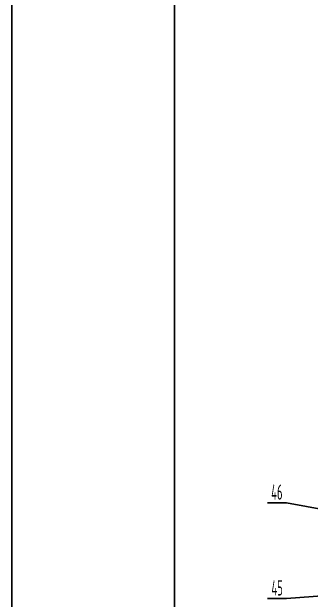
# Model space of a CAD drawing. Header units: millimetres. Extents: x 0 to 35700, y -969 to 25245.
# Drawn here: x 0 to 3907, y 6726 to 14407 of the extents above; entities that cross this region are included whole.
import ezdxf
from ezdxf.enums import TextEntityAlignment as Align

# ---------------------------------------------------------------- set-up
doc = ezdxf.new("R2010")
doc.units = ezdxf.units.MM
doc.header["$LTSCALE"] = 850
doc.linetypes.add('F', pattern=[0.75, 0.5, -0.25])
for name, color, linetype in [('01', 7, 'Continuous'), ('02', 1, 'Continuous'), ('04', 2, 'F'), ('11', 3, 'Continuous')]:
    doc.layers.add(name, color=color, linetype=linetype)
doc.styles.get("Standard").update_dxf_attribs({"font": 'isocp', "width": 0.707, "bigfont": 'intecad.shx'})

# ---------------------------------------------------------------- blocks, each defined once
blk = doc.blocks.new('*U324')
at = {"layer": '01'}
blk.add_lwpolyline([(25, 292), (25, 5)], dxfattribs=at)
at = {"layer": '02'}
blk.add_lwpolyline([(0, 297), (0, 0)], dxfattribs=at)

msp = doc.modelspace()

# ---------------------------------------------------------------- linework, layer by layer
at = {"layer": '02'}
for p, q in [((3583.3, 7998.3), (3335.3, 7998.3)), ((8857.5, 7027.9), (3583.3, 7998.3)), ((7308.7, 7027.9), (3586.8, 6747.8)), ((3586.8, 6747.8), (3338.8, 6747.8))]:
    msp.add_line(p, q, dxfattribs=at)

# ---------------------------------------------------------------- block references
at = {"layer": '04', "xscale": 85, "yscale": 85, "zscale": 85}
msp.add_blockref('*U324', (0, 0), dxfattribs=at)

# ---------------------------------------------------------------- texts
at = {"layer": '11'}
for s, width, p, p2 in [('46', 0.536975, (3384.9, 8038.3), (3533.7, 8038.3)), ('45', 0.540134, (3388.4, 6787.8), (3537.2, 6787.8))]:
    msp.add_text(s, height=197.99, dxfattribs=dict(at, width=width)).set_placement(p, p2, align=Align.FIT)

doc.saveas('drawing.dxf')
